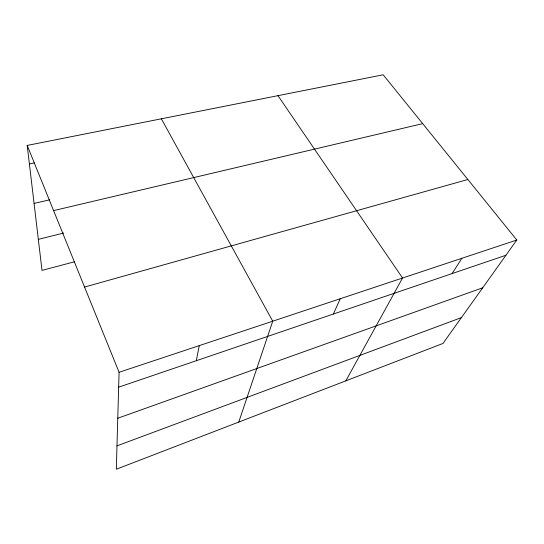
<?xml version="1.0" encoding="UTF-8"?>
<svg xmlns="http://www.w3.org/2000/svg" width="544" height="544" viewBox="0 0 544 544"><rect width="100%" height="100%" fill="white"/><g stroke="black" fill="none" stroke-linecap="round" stroke-linejoin="round"><path stroke-width="0.82" d="M27.2 145.425L119.082 372.286L116.321 469.214L442.966 343.448L516.8 240.02L383.194 74.786L27.2 145.425L42.01 270.409L74.746 261.718M196.296 360.72L199.281 345.617M238.755 422.076L272.734 321.184L161.35 118.803M333.329 314.044L340.265 298.731M345.834 380.848L402.553 278.011L277.97 95.662M452.105 273.584L461.87 258.284M116.987 445.856L461.428 317.587M117.776 418.241L482.698 287.79M118.66 387.165L505.927 255.252M119.082 372.286L516.8 240.02M84.565 287.062L467.867 179.5M38.325 239.353L63.682 233.043M53.598 210.61L422.695 123.638M34.068 203.408L49.728 199.818M29.396 163.955L34.34 162.928"/></g></svg>
